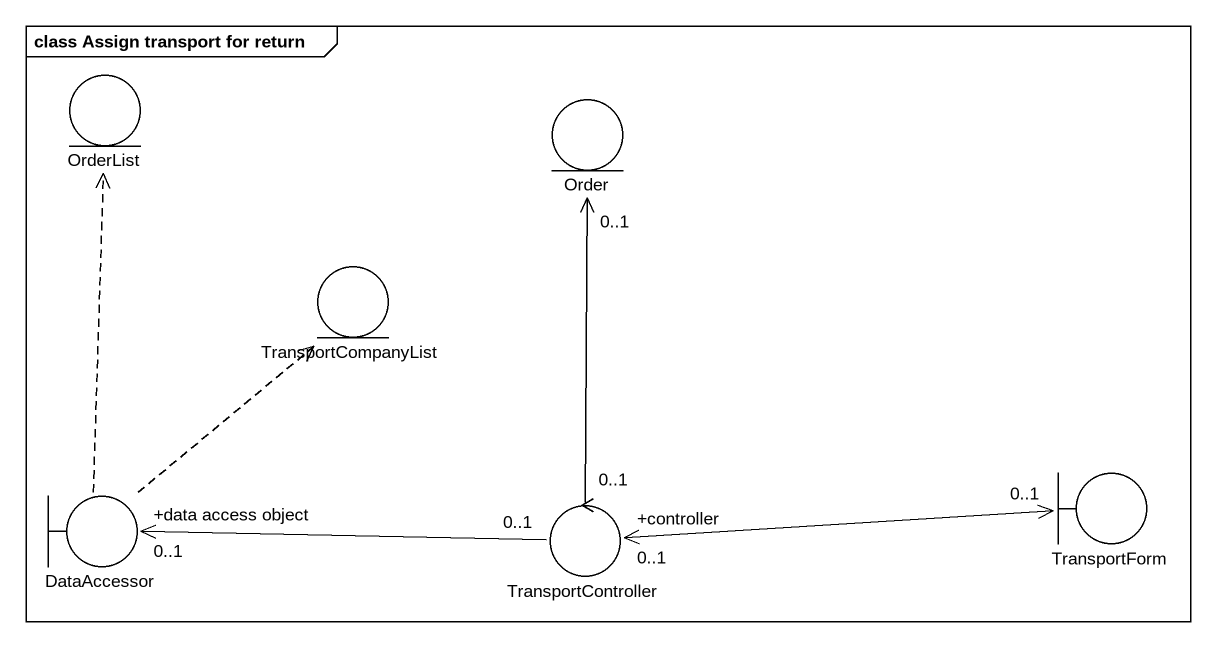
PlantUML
@startuml
mainframe class Assign transport for return
entity OrderList
entity Order
entity TransportCompanyList
boundary TransportForm
boundary DataAccessor
control TransportController
DataAccessor .up.> OrderList
DataAccessor .up.> TransportCompanyList
TransportController "0..1" -up-> "0..1" Order
TransportController "+controller\n0..1" <-right-> "0..1" TransportForm
TransportController "0..1" -left-> "+data access object\n0..1" DataAccessor
@enduml
